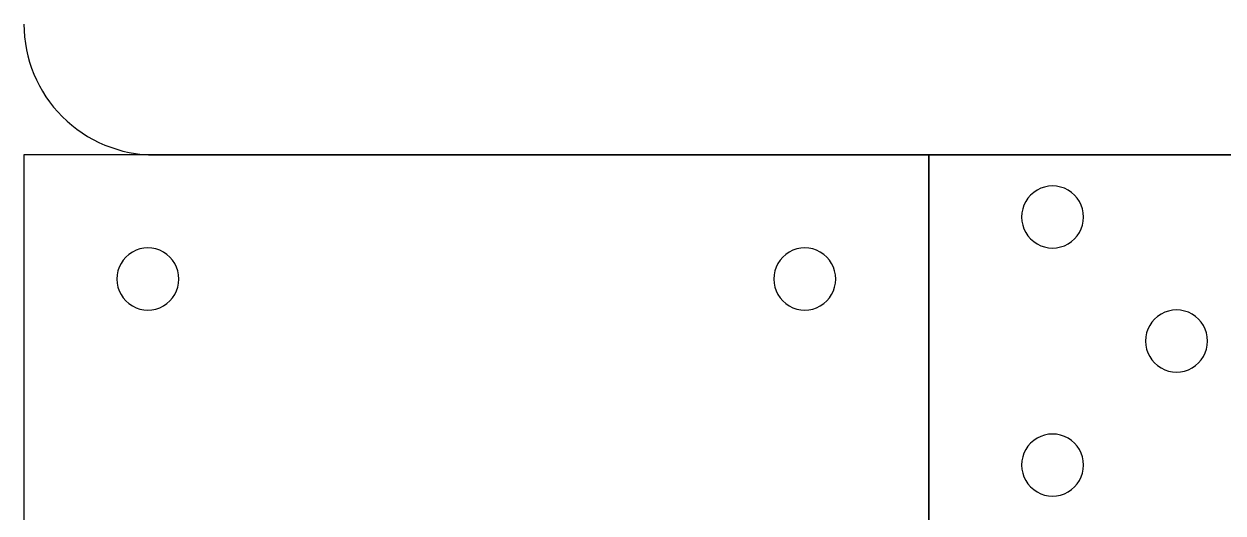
# Model space of a CAD drawing. Extents: x 0 to 508, y 0 to 304.
# Drawn here: x 0.1 to 96.9, y 136.1 to 175.6 of the extents above; entities that cross this region are included whole.
import ezdxf

# ---------------------------------------------------------------- set-up
doc = ezdxf.new("R2010")
doc.units = 0
doc.layers.get('0').update_dxf_attribs({"linetype": 'CONTINUOUS'})

msp = doc.modelspace()

# ---------------------------------------------------------------- linework, layer by layer
at = {"color": 7}
for points in [[(73.120779, 165.010264), (0.120756, 165.010264)], [(0.120756, 165.010264), (0.120756, 25.010248)], [(10.680779, 165.010264), (128.560751, 165.010264)], [(73.120779, 25.010248), (73.120779, 165.010264)], [(73.120779, 165.010264), (73.120779, 135.010263)], [(113.120779, 165.010264), (73.120779, 165.010264)]]:
    msp.add_lwpolyline(points, dxfattribs=at)
for points in [[(85.620781, 160.010263)], [(12.620757, 155.010263)], [(65.620768, 155.010263)], [(95.620761, 150.010262)], [(85.620781, 140.010264)]]:
    msp.add_lwpolyline(points, close=True, dxfattribs=at)
for points in [[(0.120756, 175.570264), (0.120755, 172.769573), (1.233326, 170.083592), (3.213716, 168.103206)], [(3.213716, 168.103206), (5.194105, 166.122821), (7.880089, 165.010255), (10.680779, 165.010261)], [(84.370777, 162.175334), (83.597271, 162.621917), (82.644274, 162.621917), (81.870768, 162.175334)], [(81.870768, 162.175334), (81.097263, 161.728751), (80.620764, 160.90343), (80.620764, 160.010263)], [(85.620781, 160.010263), (85.620781, 160.90343), (85.144282, 161.728751), (84.370777, 162.175334)], [(80.620764, 160.010263), (80.620764, 159.117096), (81.097263, 158.291776), (81.870768, 157.845193)], [(84.370777, 157.845193), (85.144282, 158.291776), (85.620781, 159.117096), (85.620781, 160.010263)], [(81.870768, 157.845193), (82.644274, 157.398609), (83.597271, 157.398609), (84.370777, 157.845193)], [(8.869315, 157.179504), (8.095077, 156.731807), (7.618974, 155.904619), (7.620767, 155.010263)], [(11.372209, 157.179504), (10.597971, 157.6272), (9.643553, 157.6272), (8.869315, 157.179504)], [(12.620757, 155.010263), (12.622551, 155.904619), (12.146447, 156.731807), (11.372209, 157.179504)], [(61.869326, 157.179504), (61.095088, 156.731807), (60.618984, 155.904619), (60.620778, 155.010263)], [(64.37222, 157.179504), (63.597982, 157.6272), (62.643564, 157.6272), (61.869326, 157.179504)], [(65.620768, 155.010263), (65.622561, 155.904619), (65.146458, 156.731807), (64.37222, 157.179504)], [(7.620767, 155.010263), (7.618974, 154.115906), (8.095077, 153.288719), (8.869315, 152.841022)], [(11.372209, 152.841022), (12.146447, 153.288719), (12.622551, 154.115906), (12.620757, 155.010263)], [(60.620778, 155.010263), (60.618984, 154.115906), (61.095088, 153.288719), (61.869326, 152.841022)], [(64.37222, 152.841022), (65.146458, 153.288719), (65.622561, 154.115906), (65.620768, 155.010263)], [(8.869315, 152.841022), (9.643553, 152.393325), (10.597971, 152.393325), (11.372209, 152.841022)], [(61.869326, 152.841022), (62.643564, 152.393325), (63.597982, 152.393325), (64.37222, 152.841022)], [(91.869319, 152.179503), (91.095081, 151.731806), (90.618977, 150.904619), (90.620771, 150.010262)], [(94.372213, 152.179503), (93.597975, 152.6272), (92.643556, 152.6272), (91.869319, 152.179503)], [(95.620761, 150.010262), (95.622554, 150.904619), (95.14645, 151.731806), (94.372213, 152.179503)], [(90.620771, 150.010262), (90.618977, 149.115906), (91.095081, 148.288718), (91.869319, 147.841021)], [(94.372213, 147.841021), (95.14645, 148.288718), (95.622554, 149.115906), (95.620761, 150.010262)], [(91.869319, 147.841021), (92.643556, 147.393324), (93.597975, 147.393324), (94.372213, 147.841021)], [(84.370777, 142.175334), (83.597271, 142.621918), (82.644274, 142.621918), (81.870768, 142.175334)], [(81.870768, 142.175334), (81.097263, 141.728751), (80.620764, 140.903431), (80.620764, 140.010264)], [(85.620781, 140.010264), (85.620781, 140.903431), (85.144282, 141.728751), (84.370777, 142.175334)], [(80.620764, 140.010264), (80.620764, 139.117097), (81.097263, 138.291776), (81.870768, 137.845193)], [(84.370777, 137.845193), (85.144282, 138.291776), (85.620781, 139.117097), (85.620781, 140.010264)], [(81.870768, 137.845193), (82.644274, 137.39861), (83.597271, 137.39861), (84.370777, 137.845193)]]:
    msp.add_open_spline(points, degree=3, dxfattribs=at)

doc.saveas('drawing.dxf')
